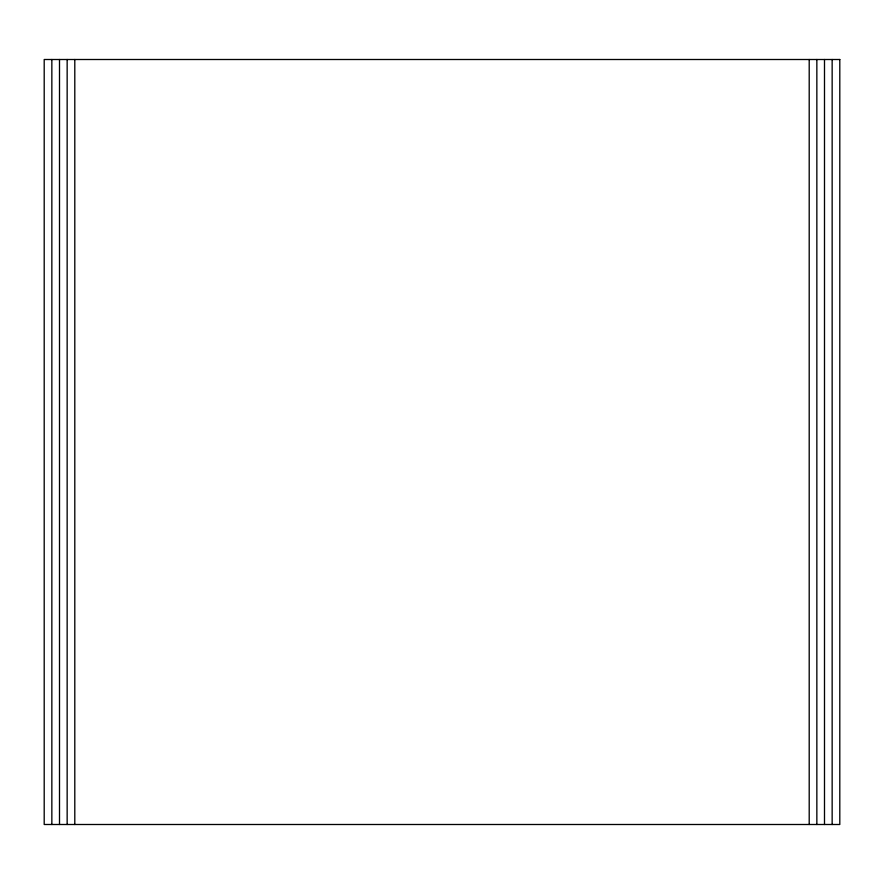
<?xml version="1.0" encoding="UTF-8"?>
<svg xmlns="http://www.w3.org/2000/svg" width="884" height="884" viewBox="0 0 884 884"><rect width="100%" height="100%" fill="white"/><g stroke="black" fill="none" stroke-linecap="round" stroke-linejoin="round"><path stroke-width="1.33" d="M832.153 59.504L832.153 824.496M824.496 59.504L824.496 824.496M816.849 59.504L816.849 824.496M809.203 59.504L809.203 824.496M74.797 59.504L74.797 824.496M67.151 59.504L67.151 824.496M59.504 59.504L59.504 824.496M51.847 59.504L51.847 824.496M839.8 59.504L44.2 59.504L44.2 824.496L839.8 824.496L839.8 59.504"/></g></svg>
